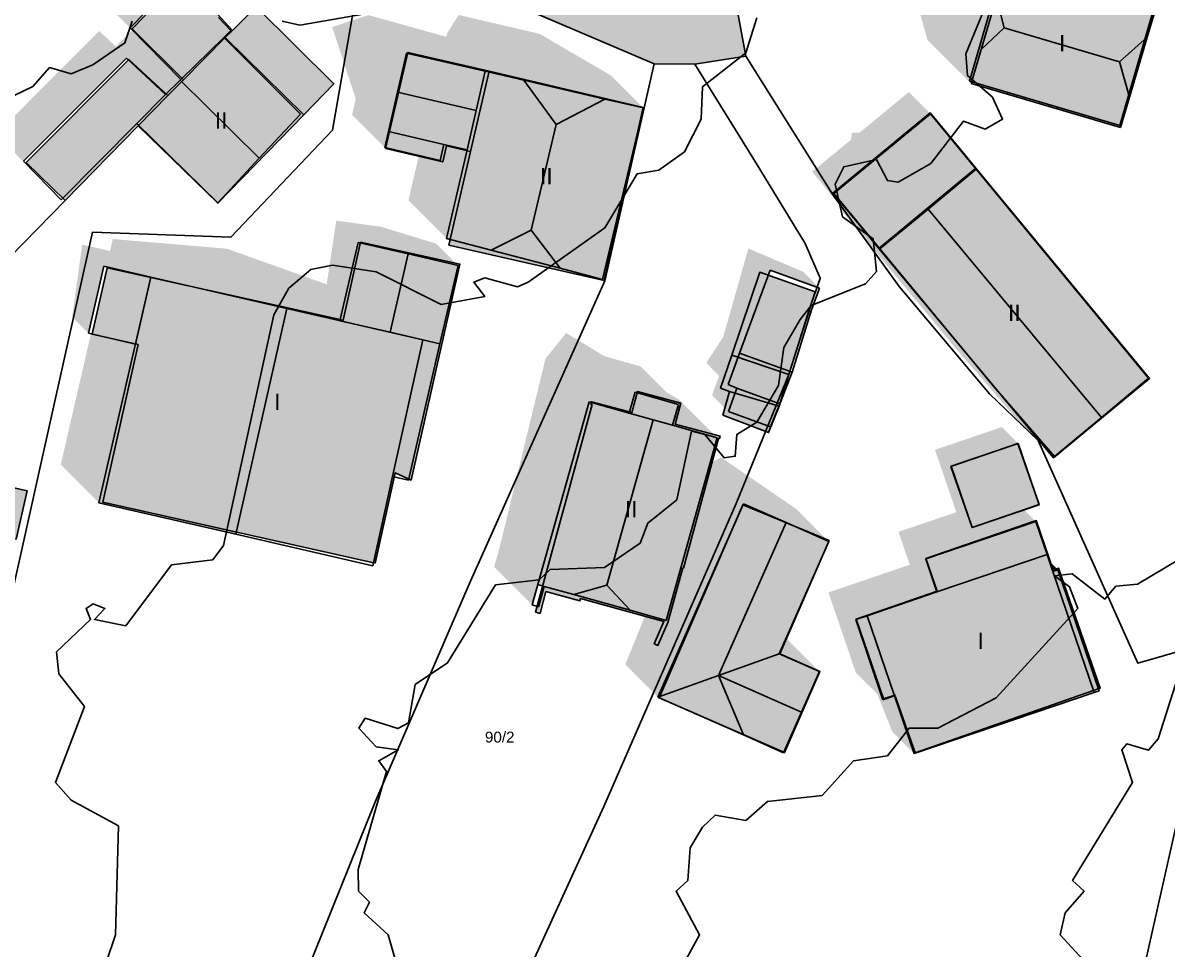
# Model space of a CAD drawing. Header units: millimetres. Extents: x 238 to 3518, y -74 to 2735.
# Drawn here: x 1536.1 to 1641.2, y 1040.9 to 1126.1 of the extents above; entities that cross this region are included whole.
import ezdxf
from ezdxf.enums import TextEntityAlignment as Align

# ---------------------------------------------------------------- set-up
doc = ezdxf.new("R2010")
doc.units = ezdxf.units.MM
for name, color, linetype in [('LP_Flurstueck_bez', 7, 'Continuous'), ('LP_Flurstuecke', 8, 'Continuous'), ('LP_Gebaeude_Dachaufsicht', 9, 'Continuous'), ('LP_Gebaeude_Dachschatten', 253, 'Continuous'), ('LP_Gebaeude_F', 254, 'Continuous'), ('LP_Gebaeude_Geschosszahl', 7, 'Continuous'), ('LP_Gebaeude_Schatten', 7, 'Continuous'), ('LP_Gebaeude_U', 7, 'Continuous'), ('LP_Topographie_Hoehenlinien', 8, 'Continuous'), ('LP_Verkehr_Strassen', 9, 'Continuous')]:
    doc.layers.add(name, color=color, linetype=linetype)
doc.styles.get("Standard").update_dxf_attribs({"font": 'arial.ttf'})

msp = doc.modelspace()

# ---------------------------------------------------------------- hatches: boundary and pattern name
at = {"layer": 'LP_Gebaeude_Dachschatten'}
for points in [[(1640.22, 1127.51), (1626.48, 1131.56), (1625.55, 1128.42), (1626.28, 1125.6), (1636.87, 1122.49), (1639.41, 1124.74)], [(1554.56, 1124.73), (1555.2, 1125.36), (1554.08, 1126.55), (1550.58, 1130.35), (1545.96, 1125.62), (1550.61, 1120.86)], [(1625.55, 1128.42), (1624.15, 1123.63), (1626.28, 1125.6)], [(1557.8, 1113.61), (1561.59, 1117.68), (1554.56, 1124.73), (1550.61, 1120.86), (1550.54, 1120.79)], [(1578.58, 1121.61), (1571.35, 1123.28), (1570.52, 1119.68), (1577.74, 1118.01)], [(1582.81, 1107.02), (1585.09, 1116.72), (1582.14, 1120.79), (1578.58, 1121.61), (1576.91, 1114.4), (1575.02, 1106.24), (1579.12, 1105.16)], [(1550.54, 1120.79), (1549.19, 1119.47), (1546.56, 1116.81), (1554.01, 1109.53), (1557.8, 1113.61)], [(1585.09, 1116.72), (1589.57, 1119.06), (1582.14, 1120.79)], [(1635.2, 1089.79), (1639.53, 1093.39), (1623.7, 1112.61), (1619.27, 1108.95)], [(1619.27, 1108.95), (1614.83, 1105.3), (1625.3, 1092.65), (1630.88, 1086.19), (1635.2, 1089.79)], [(1566.89, 1105.88), (1565.23, 1098.68), (1569.83, 1097.62), (1571.49, 1104.82)], [(1547.85, 1102.69), (1543.07, 1081.94), (1555.65, 1079.04), (1560.35, 1099.8)], [(1589.75, 1074.35), (1594.01, 1089.56), (1591.82, 1090.18), (1591.82, 1090.18), (1588.12, 1091.21), (1583.42, 1074.42), (1584, 1074.25), (1586.72, 1073.49)], [(1602.31, 1081.84), (1594.45, 1064.06), (1600.02, 1066.05), (1606.24, 1080.11)], [(1609.29, 1066.41), (1605.6, 1068.04), (1600.02, 1066.05), (1607.65, 1062.68)]]:
    msp.add_hatch(color=253, dxfattribs=at).paths.add_polyline_path(points)
at = {"layer": 'LP_Gebaeude_F'}
for points in [[(1623.08, 1120.7), (1636.9, 1116.62), (1640.11, 1127.7), (1626.29, 1131.8)], [(1546.14, 1125.53), (1550.85, 1120.82), (1554.69, 1124.72), (1555.36, 1125.37), (1554.3, 1126.51), (1550.8, 1130.33)], [(1554.69, 1124.72), (1561.9, 1117.6), (1564.68, 1120.47), (1557.53, 1127.54), (1555.36, 1125.37)], [(1546.67, 1116.59), (1554.02, 1109.48), (1561.9, 1117.6), (1554.69, 1124.72), (1550.85, 1120.82), (1549.42, 1119.38)], [(1569.41, 1114.5), (1574.67, 1113.28), (1575.02, 1114.75), (1577.22, 1114.23), (1578.93, 1121.61), (1571.47, 1123.35)], [(1536.38, 1113.24), (1539.98, 1109.72), (1546.67, 1116.59), (1549.42, 1119.38), (1545.83, 1122.7)], [(1575.24, 1105.64), (1589.52, 1102.38), (1593.1, 1118.27), (1578.93, 1121.61), (1577.22, 1114.23)], [(1610.52, 1110.42), (1613.09, 1107.33), (1614.76, 1105.33), (1623.66, 1112.72), (1621.98, 1114.76), (1619.46, 1117.8)], [(1614.76, 1105.33), (1630.79, 1086.08), (1639.63, 1093.37), (1623.66, 1112.72)], [(1542.47, 1097.44), (1546.69, 1096.49), (1543.44, 1081.99), (1568.46, 1076.39), (1570.3, 1084.68), (1571.77, 1084.03), (1576.25, 1103.88), (1567.13, 1105.9), (1565.53, 1098.72), (1543.84, 1103.55)], [(1601.23, 1095.52), (1606.48, 1093.74), (1608.89, 1101.34), (1603.81, 1103.13)], [(1600.2, 1092.48), (1601.03, 1092.18), (1605.59, 1090.81), (1606.48, 1093.74), (1601.23, 1095.52)], [(1583.21, 1071.88), (1583.62, 1071.77), (1584.15, 1073.77), (1587.28, 1072.91), (1587.34, 1073.13), (1595, 1071.03), (1594.11, 1068.98), (1594.45, 1068.83), (1595.37, 1070.93), (1596.75, 1075.95), (1596.79, 1075.94), (1600.01, 1087.86), (1600.1, 1087.84), (1600.16, 1088.07), (1596.04, 1089.17), (1596.55, 1091.11), (1592.56, 1092.17), (1592.05, 1090.24), (1588.34, 1091.23), (1588.27, 1090.98), (1588.4, 1090.96)], [(1600.42, 1090), (1604.62, 1088.39), (1605.59, 1090.81), (1601.03, 1092.18)], [(1621.37, 1085.26), (1623.33, 1079.65), (1629.47, 1081.79), (1627.51, 1087.4)], [(1533.19, 1079.11), (1535.47, 1078.6), (1536.47, 1083.05), (1534.19, 1083.56)], [(1594.55, 1064), (1606.09, 1058.97), (1609.34, 1066.42), (1605.64, 1068.04), (1610.18, 1078.46), (1602.25, 1081.75)], [(1612.66, 1071.24), (1615.19, 1063.9), (1616.23, 1064.26), (1618.08, 1058.96), (1635.1, 1064.89), (1631.26, 1075.92), (1630.78, 1075.75), (1629.21, 1080.3), (1619.08, 1076.8), (1620.12, 1073.81)]]:
    msp.add_hatch(color=254, dxfattribs=at).paths.add_polyline_path(points)
at = {"layer": 'LP_Gebaeude_Schatten'}
for points in [[(1640.22, 1127.51), (1626.48, 1131.56), (1623.22, 1120.49), (1619.22, 1124.49), (1617.65, 1130.13), (1617.79, 1130.93), (1625.2, 1130.89), (1625.25, 1134.74), (1636.22, 1131.51), (1640.22, 1127.51)], [(1533.65, 1115.84), (1543.1, 1125.32), (1544.63, 1123.89), (1544.69, 1123.97), (1546.04, 1125.29), (1546.11, 1125.36), (1546.14, 1125.39), (1543.46, 1128.12), (1545.95, 1133.1), (1547.07, 1133.86), (1547.08, 1133.85), (1547.08, 1133.86), (1547.25, 1133.98), (1550.58, 1130.35), (1545.96, 1125.62), (1550.61, 1120.86), (1550.54, 1120.79), (1549.19, 1119.47), (1545.6, 1122.82), (1536.15, 1113.34), (1539.61, 1109.78), (1537.11, 1112.28), (1533.65, 1115.84)], [(1575.08, 1125.11), (1576.14, 1126.79), (1583.57, 1125.06), (1590.11, 1121.24), (1593.11, 1118.24), (1589.57, 1119.06), (1582.14, 1120.79), (1578.58, 1121.61), (1571.35, 1123.28), (1569.68, 1116.07), (1569.34, 1114.6), (1566.34, 1117.6), (1566.68, 1119.07), (1564.52, 1125.68), (1567.85, 1126.78), (1575, 1124.78), (1575.08, 1125.11)], [(1612.98, 1115.97), (1617.51, 1119.71), (1619.51, 1117.71), (1610.62, 1110.38), (1614.83, 1105.3), (1625.3, 1092.65), (1630.88, 1086.19), (1627.38, 1089.69), (1621.8, 1096.15), (1611.33, 1108.8), (1611.36, 1109.06), (1608.62, 1112.38), (1612.18, 1115.31), (1612.27, 1115.95), (1612.98, 1115.97)], [(1572.48, 1113.87), (1574.44, 1113.42), (1574.78, 1114.89), (1576.91, 1114.4), (1575.02, 1106.24), (1571.52, 1109.74), (1572.48, 1113.87)], [(1619.27, 1108.95), (1614.83, 1105.3), (1623.7, 1112.61), (1619.27, 1108.95)], [(1544.35, 1106.19), (1554.85, 1105.3), (1564.01, 1102.02), (1564.89, 1107.88), (1568.99, 1107.32), (1574.08, 1105.76), (1576.08, 1103.76), (1566.89, 1105.88), (1565.23, 1098.68), (1547.85, 1102.69), (1543.54, 1103.68), (1542.12, 1097.52), (1540.62, 1099.02), (1541.54, 1105.68), (1544.1, 1105.09), (1544.35, 1106.19)], [(1609.31, 1101.67), (1604.76, 1103.32), (1601.95, 1095.69), (1600.89, 1092.8), (1601.71, 1092.49), (1600.92, 1090.33), (1599.42, 1091.83), (1600.07, 1093.61), (1598.89, 1094.8), (1600.45, 1097.19), (1602.76, 1105.32), (1607.81, 1103.17), (1609.31, 1101.67)], [(1565.23, 1098.68), (1572.85, 1096.92), (1574.42, 1096.56), (1572.85, 1096.92), (1565.23, 1098.68)], [(1542.34, 1097.47), (1546.43, 1096.53), (1543.07, 1081.94), (1539.57, 1085.44), (1542.34, 1097.47)], [(1586.01, 1097.56), (1589.29, 1095.56), (1589.57, 1095.4), (1592.83, 1094.49), (1595.22, 1092.1), (1596.39, 1091.42), (1599.89, 1087.92), (1595.79, 1089.06), (1596.33, 1090.99), (1592.36, 1092.1), (1591.82, 1090.18), (1588.12, 1091.21), (1583.42, 1074.42), (1582.9, 1072.54), (1579.4, 1076.04), (1579.92, 1077.92), (1584.12, 1095.21), (1585.32, 1096.68), (1585.32, 1096.68), (1586.01, 1097.56)], [(1616.56, 1079.27), (1621.9, 1081.08), (1621.84, 1081.15), (1619.91, 1086.81), (1626.06, 1088.9), (1627.56, 1087.4), (1621.41, 1085.31), (1623.34, 1079.65), (1628.12, 1081.27), (1629.18, 1080.21), (1619.06, 1076.77), (1620.09, 1073.74), (1613.67, 1071.55), (1612.62, 1071.2), (1615.13, 1063.83), (1616.18, 1064.19), (1617.99, 1058.87), (1615.99, 1060.87), (1614.6, 1064.37), (1612.63, 1066.33), (1610.12, 1073.7), (1611.17, 1074.05), (1617.59, 1076.24), (1616.56, 1079.27)], [(1607.16, 1081.37), (1610.16, 1078.37), (1602.31, 1081.84), (1594.45, 1064.06), (1591.45, 1067.06), (1593.3, 1071.65), (1595.19, 1071.12), (1599.23, 1085.57), (1600.24, 1086.11), (1607.16, 1081.37)], [(1630.74, 1075.62), (1630.42, 1076.57), (1631.21, 1075.78), (1630.74, 1075.62)], [(1609.29, 1066.41), (1605.6, 1068.04), (1606.22, 1069.44), (1606.29, 1069.41), (1609.29, 1066.41)]]:
    msp.add_hatch(color=7, dxfattribs=at).paths.add_polyline_path(points)
at = {"layer": 'LP_Verkehr_Strassen'}
msp.add_hatch(color=9, dxfattribs=at).paths.add_polyline_path([(1437.8, 1154.25), (1438.67, 1153.57), (1440.07, 1152.78), (1442.64, 1159.43), (1449.05, 1159.89), (1492.67, 1157.57), (1519.85, 1155.98), (1535.58, 1156.44), (1546.85, 1152.75), (1552.32, 1149.76), (1564.79, 1134.81), (1567.56, 1133.65), (1573.18, 1131.24), (1594.11, 1122.29), (1597.83, 1122.26), (1602.53, 1123.01), (1600.74, 1132.64), (1609.75, 1135.86), (1625.15, 1135.87), (1626.48, 1136.13), (1636.15, 1134.45), (1679.28, 1097.64), (1679.76, 1096.59), (1676.2, 1078.51), (1676.08, 1077.91), (1681.86, 1076.84), (1684.9, 1096.05), (1690.6, 1095.9), (1703.34, 1095.55), (1709.61, 1095.17), (1728.82, 1094.11), (1731.41, 1093.89), (1749.72, 1093.68), (1764.98, 1093.41), (1768.35, 1090.24), (1768.96, 1087.79), (1769.35, 1079.36), (1769.18, 1093.34), (1768.75, 1102.65), (1764.46, 1099.71), (1746.06, 1098.12), (1711.28, 1099.47), (1685.48, 1100.29), (1672.99, 1108.82), (1671.61, 1109.75), (1653.71, 1126.48), (1647.2, 1134.42), (1646.42, 1136.43), (1646.27, 1138.95), (1647.24, 1140.32), (1651.63, 1143.08), (1646.58, 1147.37), (1645.9, 1145.83), (1641.11, 1140.82), (1630.5, 1141.54), (1619.14, 1144.13), (1618.94, 1141.63), (1609.6, 1141.44), (1607.5, 1141.06), (1604.1, 1140.6), (1590.58, 1134.09), (1583.99, 1133.08), (1573.74, 1137.68), (1570.56, 1139.22), (1563.23, 1145.15), (1559.74, 1149.76), (1556.76, 1154.68), (1554.63, 1161.02), (1552.6, 1167.06), (1555.92, 1177.68), (1551.92, 1175.96), (1539.44, 1164.39), (1533.33, 1164.43), (1527.01, 1162.94), (1516.67, 1163.81), (1500.23, 1165.17), (1483.79, 1166.54), (1451.84, 1169.2), (1443.93, 1171.81), (1440.35, 1159.03), (1439.87, 1157.33), (1439.25, 1156.4)])

# ---------------------------------------------------------------- linework, layer by layer
at = {"layer": 'LP_Flurstuecke', "color": 8}
for points in [[(1440.07, 1152.78), (1442.64, 1159.43), (1449.05, 1159.89), (1492.67, 1157.57), (1519.85, 1155.98), (1535.58, 1156.44), (1546.85, 1152.75), (1552.32, 1149.76), (1564.79, 1134.81), (1567.56, 1133.65), (1573.18, 1131.24), (1594.11, 1122.29), (1597.83, 1122.26), (1602.53, 1123.01), (1600.74, 1132.64), (1609.75, 1135.86), (1625.15, 1135.87), (1626.48, 1136.13), (1636.15, 1134.45), (1679.28, 1097.64)], [(1522.17, 1091.53), (1539.98, 1109.72), (1546.67, 1116.59), (1549.42, 1119.38), (1550.85, 1120.82), (1554.69, 1124.72), (1555.36, 1125.37), (1564.79, 1134.81), (1552.32, 1149.76), (1546.85, 1152.75), (1535.58, 1156.44)]]:
    msp.add_lwpolyline(points, dxfattribs=at)
for points in [[(1600.74, 1132.64), (1602.53, 1123.01), (1610.5, 1110.3), (1616.61, 1101.83), (1624.91, 1091.97), (1629.38, 1087.66), (1638.54, 1067.19), (1645.9, 1069.29), (1657.87, 1072.7), (1676.2, 1078.51), (1679.76, 1096.59), (1679.28, 1097.64), (1636.15, 1134.45), (1626.48, 1136.13), (1625.15, 1135.87), (1609.75, 1135.86)], [(1515.12, 1072.8), (1533.92, 1068.41), (1537.27, 1083.44), (1542.49, 1106.83), (1555.2, 1106.35), (1564.54, 1116.19), (1567.56, 1133.65), (1564.79, 1134.81), (1555.36, 1125.37), (1554.69, 1124.72), (1550.85, 1120.82), (1549.42, 1119.38), (1546.67, 1116.59), (1539.98, 1109.72), (1522.17, 1091.53)], [(1482.77, 987.33), (1539.64, 982.84), (1555.69, 1022.72), (1561.97, 1038.31), (1562.89, 1040.59), (1568.49, 1054.5), (1577.09, 1074.44), (1589.56, 1102.34), (1594.11, 1122.29), (1573.18, 1131.24), (1567.56, 1133.65), (1564.54, 1116.19), (1555.2, 1106.35), (1542.49, 1106.83), (1537.27, 1083.44), (1533.92, 1068.41), (1515.12, 1072.8), (1513.16, 1067.61), (1514.73, 1065.2), (1483.53, 988.92)], [(1580.78, 1034.97), (1602.05, 1028.25), (1593.07, 1005.92), (1607.25, 1004.88), (1627.38, 1003.38), (1631, 1003.11), (1645.9, 1069.29), (1638.54, 1067.19), (1629.38, 1087.66), (1624.91, 1091.97), (1616.61, 1101.83), (1610.5, 1110.3), (1602.53, 1123.01), (1597.83, 1122.26), (1603.57, 1113), (1607.98, 1105.77), (1609.36, 1102.59), (1609.35, 1102.56), (1608.34, 1099.67), (1606.48, 1093.74), (1601.64, 1081.86), (1589.48, 1054), (1581.64, 1036.85)], [(1561.97, 1038.31), (1581.64, 1036.85), (1589.48, 1054), (1601.64, 1081.86), (1606.48, 1093.74), (1608.34, 1099.67), (1609.35, 1102.56), (1609.36, 1102.59), (1607.98, 1105.77), (1603.57, 1113), (1597.83, 1122.26), (1594.11, 1122.29), (1589.56, 1102.34), (1577.09, 1074.44), (1568.49, 1054.5), (1562.89, 1040.59)], [(1631, 1003.11), (1647.52, 1001.88), (1668.44, 1000.32), (1677.95, 999.63), (1684.05, 1057.98), (1685.78, 1076.14), (1681.86, 1076.84), (1676.08, 1077.91), (1676.2, 1078.51), (1657.87, 1072.7), (1645.9, 1069.29)]]:
    msp.add_lwpolyline(points, close=True, dxfattribs=at)
at = {"layer": 'LP_Gebaeude_Dachaufsicht', "color": 9}
for p, q in [((1545.96, 1125.62, 74.36), (1550.58, 1130.35, 76.62)), ((1624.15, 1123.63, 81.73), (1625.55, 1128.42, 81.73)), ((1625.55, 1128.42, 81.73), (1626.28, 1125.6, 84.23)), ((1639.41, 1124.74, 81.34), (1640.22, 1127.51, 78.44)), ((1554.08, 1126.55, 76.57), (1555.2, 1125.36, 76.56)), ((1545.96, 1125.62, 74.36), (1550.61, 1120.86, 74.36)), ((1554.56, 1124.73, 76.25), (1555.2, 1125.36, 76.56)), ((1624.15, 1123.63, 81.73), (1626.28, 1125.6, 84.23)), ((1626.28, 1125.6, 84.23), (1636.87, 1122.49, 84.23)), ((1550.61, 1120.86, 74.36), (1554.56, 1124.73, 76.25)), ((1550.61, 1120.86, 77.58), (1554.56, 1124.73, 76.55)), ((1554.56, 1124.73, 76.55), (1561.59, 1117.68, 76.55)), ((1636.87, 1122.49, 84.23), (1639.41, 1124.74, 81.34)), ((1637.78, 1119.22, 81.34), (1639.41, 1124.74, 81.34)), ((1570.52, 1119.68, 79.35), (1571.35, 1123.28, 75.85)), ((1571.35, 1123.28, 75.85), (1578.58, 1121.61, 75.85)), ((1623.22, 1120.49, 78.44), (1624.15, 1123.63, 81.73)), ((1536.15, 1113.34, 74.72), (1545.6, 1122.82, 74.72)), ((1545.6, 1122.82, 74.72), (1549.19, 1119.47, 74.72)), ((1636.87, 1122.49, 84.23), (1637.78, 1119.22, 81.34)), ((1576.91, 1114.4, 76.26), (1578.58, 1121.61, 76.26)), ((1577.74, 1118.01, 79.35), (1578.58, 1121.61, 75.85)), ((1578.58, 1121.61, 76.26), (1582.14, 1120.79, 79.91)), ((1549.19, 1119.47, 77.25), (1550.54, 1120.79, 77.6)), ((1550.54, 1120.79, 77.6), (1550.61, 1120.86, 77.58)), ((1550.54, 1120.79, 77.6), (1557.8, 1113.61, 77.6)), ((1582.14, 1120.79, 79.91), (1589.57, 1119.06, 79.89)), ((1582.14, 1120.79, 79.91), (1585.09, 1116.72, 83.7)), ((1623.22, 1120.49, 78.44), (1636.97, 1116.45, 78.44)), ((1546.56, 1116.81, 74.72), (1549.19, 1119.47, 74.72)), ((1546.56, 1116.81, 76.55), (1549.19, 1119.47, 77.25)), ((1569.68, 1116.07, 75.85), (1570.52, 1119.68, 79.35)), ((1570.52, 1119.68, 79.35), (1577.74, 1118.01, 79.35)), ((1585.09, 1116.72, 83.7), (1589.57, 1119.06, 79.89)), ((1589.57, 1119.06, 79.89), (1593.11, 1118.24, 76.26)), ((1636.97, 1116.45, 78.44), (1637.78, 1119.22, 81.34)), ((1576.91, 1114.4, 75.85), (1577.74, 1118.01, 79.35)), ((1589.34, 1102.47, 76.26), (1593.11, 1118.24, 76.26)), ((1539.61, 1109.78, 74.72), (1546.56, 1116.81, 74.72)), ((1546.56, 1116.81, 76.55), (1554.01, 1109.53, 76.55)), ((1557.8, 1113.61, 77.6), (1561.59, 1117.68, 76.55)), ((1582.81, 1107.02, 83.7), (1585.09, 1116.72, 83.7)), ((1610.62, 1110.38, 75.76), (1619.51, 1117.71, 75.76)), ((1619.51, 1117.71, 75.76), (1623.7, 1112.61, 75.76)), ((1569.34, 1114.6, 75.85), (1569.68, 1116.07, 75.85)), ((1569.68, 1116.07, 75.85), (1574.78, 1114.89, 75.85)), ((1569.34, 1114.6, 75.85), (1574.44, 1113.42, 75.85)), ((1574.44, 1113.42, 75.85), (1574.78, 1114.89, 75.85)), ((1574.78, 1114.89, 75.85), (1576.91, 1114.4, 75.85)), ((1554.01, 1109.53, 76.55), (1557.8, 1113.61, 77.6)), ((1575.02, 1106.24, 76.26), (1576.91, 1114.4, 76.26)), ((1536.15, 1113.34, 74.72), (1539.61, 1109.78, 74.72)), ((1614.83, 1105.3, 75.76), (1623.7, 1112.61, 75.76)), ((1619.27, 1108.95, 82.93), (1623.7, 1112.61, 78.23)), ((1623.7, 1112.61, 78.23), (1639.53, 1093.39, 78.23)), ((1610.62, 1110.38, 75.76), (1614.83, 1105.3, 75.76)), ((1614.83, 1105.3, 78.23), (1619.27, 1108.95, 82.93)), ((1619.27, 1108.95, 82.93), (1635.2, 1089.79, 82.93)), ((1575.02, 1106.24, 76.26), (1579.12, 1105.16, 80.52)), ((1579.12, 1105.16, 80.52), (1582.81, 1107.02, 83.7)), ((1582.81, 1107.02, 83.7), (1585.45, 1103.5, 80.31)), ((1565.23, 1098.68, 74.82), (1566.89, 1105.88, 74.82)), ((1566.89, 1105.88, 74.82), (1571.49, 1104.82, 75.67)), ((1579.12, 1105.16, 80.52), (1585.45, 1103.5, 80.31)), ((1614.83, 1105.3, 78.23), (1625.3, 1092.65, 78.14)), ((1569.83, 1097.62, 75.67), (1571.49, 1104.82, 75.67)), ((1571.49, 1104.82, 75.67), (1576.08, 1103.76, 74.82)), ((1542.12, 1097.52, 74.02), (1543.54, 1103.68, 74.02)), ((1543.54, 1103.68, 74.02), (1547.85, 1102.69, 74.02)), ((1574.42, 1096.56, 74.82), (1576.08, 1103.76, 74.82)), ((1585.45, 1103.5, 80.31), (1589.34, 1102.47, 76.26)), ((1601.95, 1095.69, 75.22), (1604.76, 1103.32, 75.22)), ((1604.76, 1103.32, 75.22), (1609.31, 1101.67, 75.22)), ((1543.07, 1081.94, 76.65), (1547.85, 1102.69, 76.65)), ((1546.43, 1096.53, 74.02), (1547.85, 1102.69, 74.02)), ((1547.85, 1102.69, 76.65), (1560.35, 1099.8, 79.29)), ((1608.55, 1099.69, 75.22), (1609.31, 1101.67, 75.22)), ((1555.65, 1079.04, 79.29), (1560.35, 1099.8, 79.29)), ((1560.35, 1099.8, 79.29), (1572.85, 1096.92, 76.65)), ((1606.77, 1093.94, 75.22), (1608.55, 1099.69, 75.22)), ((1565.23, 1098.68, 74.82), (1569.83, 1097.62, 75.67)), ((1542.12, 1097.52, 74.02), (1546.43, 1096.53, 74.02)), ((1569.83, 1097.62, 75.67), (1572.85, 1096.92, 75.11)), ((1570.06, 1084.35, 76.65), (1572.85, 1096.92, 76.65)), ((1572.85, 1096.92, 76.65), (1574.42, 1096.56, 76.65)), ((1572.85, 1096.92, 75.11), (1574.42, 1096.56, 74.82)), ((1571.53, 1084.01, 76.65), (1574.42, 1096.56, 76.65)), ((1600.89, 1092.8, 75.22), (1601.95, 1095.69, 75.22)), ((1601.95, 1095.69, 75.22), (1606.77, 1093.94, 75.22)), ((1605.64, 1091.05, 75.22), (1606.77, 1093.94, 75.22)), ((1600.89, 1092.8, 75.22), (1601.71, 1092.49, 75.22)), ((1625.3, 1092.65, 78.14), (1630.88, 1086.19, 78.23)), ((1635.2, 1089.79, 82.93), (1639.53, 1093.39, 78.23)), ((1591.82, 1090.18, 77.68), (1592.36, 1092.1, 77.68)), ((1592.36, 1092.1, 77.68), (1596.33, 1090.99, 77.68)), ((1600.92, 1090.33, 75.22), (1601.71, 1092.49, 75.22)), ((1601.71, 1092.49, 75.22), (1605.64, 1091.05, 75.22)), ((1583.42, 1074.42, 77.68), (1588.12, 1091.21, 77.68)), ((1588.12, 1091.21, 77.68), (1591.82, 1090.18, 81.39)), ((1595.79, 1089.06, 77.68), (1596.33, 1090.99, 77.68)), ((1604.79, 1088.91, 75.22), (1605.64, 1091.05, 75.22)), ((1589.75, 1074.35, 83.58), (1594.01, 1089.56, 83.58)), ((1591.82, 1090.18, 81.39), (1594.01, 1089.56, 83.58)), ((1591.82, 1090.18, 77.68), (1594.01, 1089.56, 77.68)), ((1594.01, 1089.56, 83.58), (1595.79, 1089.06, 81.79)), ((1594.01, 1089.56, 77.68), (1595.79, 1089.06, 77.68)), ((1600.92, 1090.33, 75.22), (1604.79, 1088.91, 75.22)), ((1630.88, 1086.19, 78.23), (1635.2, 1089.79, 82.93)), ((1595.79, 1089.06, 81.79), (1599.89, 1087.92, 77.68)), ((1595.19, 1071.12, 77.68), (1599.89, 1087.92, 77.68)), ((1621.41, 1085.31, 75.85), (1627.56, 1087.4, 75.85)), ((1627.56, 1087.4, 75.85), (1629.49, 1081.74, 75.85)), ((1621.41, 1085.31, 75.85), (1623.34, 1079.65, 75.85)), ((1568.24, 1076.14, 76.65), (1570.06, 1084.35, 76.65)), ((1570.06, 1084.35, 76.65), (1571.53, 1084.01, 76.65)), ((1543.07, 1081.94, 76.65), (1555.65, 1079.04, 79.29)), ((1594.45, 1064.06, 77.84), (1602.31, 1081.84, 77.84)), ((1602.31, 1081.84, 77.84), (1606.24, 1080.11, 81.48)), ((1623.34, 1079.65, 75.85), (1629.49, 1081.74, 75.85)), ((1600.02, 1066.05, 81.48), (1606.24, 1080.11, 81.48)), ((1606.24, 1080.11, 81.48), (1610.16, 1078.37, 77.84)), ((1619.06, 1076.77, 77.22), (1629.18, 1080.21, 77.22)), ((1629.18, 1080.21, 77.22), (1630.21, 1077.19, 77.22)), ((1555.65, 1079.04, 79.29), (1568.24, 1076.14, 76.65)), ((1605.6, 1068.04, 77.84), (1610.16, 1078.37, 77.84)), ((1619.06, 1076.77, 77.22), (1620.09, 1073.74, 77.22)), ((1620.09, 1073.74, 77.2), (1630.21, 1077.19, 77.2)), ((1620.09, 1073.74, 77.22), (1630.21, 1077.19, 77.22)), ((1630.21, 1077.19, 77.2), (1630.74, 1075.62, 77.2)), ((1630.74, 1075.62, 77.2), (1631.21, 1075.78, 77.2)), ((1631.21, 1075.78, 77.2), (1635, 1064.66, 77.2)), ((1630.74, 1075.62, 77.2), (1634.53, 1064.5, 77.2)), ((1582.9, 1072.54, 77.68), (1583.42, 1074.42, 77.68)), ((1583.42, 1074.42, 77.68), (1584, 1074.25, 77.68)), ((1583.42, 1074.42, 77.68), (1584, 1074.25, 78.26)), ((1583.47, 1072.38, 77.68), (1584, 1074.25, 77.68)), ((1584, 1074.25, 78.26), (1586.72, 1073.49, 80.99)), ((1586.72, 1073.49, 80.99), (1589.75, 1074.35, 83.58)), ((1589.75, 1074.35, 83.58), (1591.89, 1072.05, 80.99)), ((1613.67, 1071.55, 77.2), (1620.09, 1073.74, 77.2)), ((1582.9, 1072.54, 77.68), (1583.47, 1072.38, 77.68)), ((1586.72, 1073.49, 80.99), (1591.89, 1072.05, 80.99)), ((1591.89, 1072.05, 80.99), (1595.19, 1071.12, 77.68)), ((1612.62, 1071.2, 77.2), (1613.67, 1071.55, 77.2)), ((1613.67, 1071.55, 77.2), (1616.18, 1064.19, 77.2)), ((1612.62, 1071.2, 77.2), (1615.13, 1063.83, 77.2)), ((1600.02, 1066.05, 81.48), (1605.6, 1068.04, 77.84)), ((1605.6, 1068.04, 77.84), (1609.29, 1066.41, 77.84)), ((1607.65, 1062.68, 81.48), (1609.29, 1066.41, 77.84)), ((1594.45, 1064.06, 77.84), (1600.02, 1066.05, 81.48)), ((1600.02, 1066.05, 81.48), (1607.65, 1062.68, 81.48)), ((1600.02, 1066.05, 81.48), (1602.31, 1060.59, 77.84)), ((1615.13, 1063.83, 77.2), (1616.18, 1064.19, 77.2)), ((1616.18, 1064.19, 77.2), (1617.99, 1058.87, 77.2)), ((1617.99, 1058.87, 77.2), (1634.53, 1064.5, 77.2)), ((1634.53, 1064.5, 77.2), (1635, 1064.66, 77.2)), ((1594.45, 1064.06, 77.84), (1602.31, 1060.59, 77.84)), ((1606, 1058.95, 77.84), (1607.65, 1062.68, 81.48)), ((1602.31, 1060.59, 77.84), (1606, 1058.95, 77.84))]:
    msp.add_line(p, q, dxfattribs=at)
at = {"layer": 'LP_Gebaeude_U', "color": 7}
for points in [[(1623.08, 1120.7), (1636.9, 1116.62), (1640.11, 1127.7), (1626.29, 1131.8)], [(1546.14, 1125.53), (1550.85, 1120.82), (1554.69, 1124.72), (1555.36, 1125.37), (1554.3, 1126.51), (1550.8, 1130.33)], [(1554.69, 1124.72), (1561.9, 1117.6), (1564.68, 1120.47), (1557.53, 1127.54), (1555.36, 1125.37)], [(1546.67, 1116.59), (1554.02, 1109.48), (1561.9, 1117.6), (1554.69, 1124.72), (1550.85, 1120.82), (1549.42, 1119.38)], [(1569.41, 1114.5), (1574.67, 1113.28), (1575.02, 1114.75), (1577.22, 1114.23), (1578.93, 1121.61), (1571.47, 1123.35)], [(1536.38, 1113.24), (1539.98, 1109.72), (1546.67, 1116.59), (1549.42, 1119.38), (1545.83, 1122.7)], [(1575.24, 1105.64), (1589.52, 1102.38), (1593.1, 1118.27), (1578.93, 1121.61), (1577.22, 1114.23)], [(1610.52, 1110.42), (1613.09, 1107.33), (1614.76, 1105.33), (1623.66, 1112.72), (1621.98, 1114.76), (1619.46, 1117.8)], [(1614.76, 1105.33), (1630.79, 1086.08), (1639.63, 1093.37), (1623.66, 1112.72)], [(1542.47, 1097.44), (1546.69, 1096.49), (1543.44, 1081.99), (1568.46, 1076.39), (1570.3, 1084.68), (1571.77, 1084.03), (1576.25, 1103.88), (1567.13, 1105.9), (1565.53, 1098.72), (1543.84, 1103.55)], [(1601.23, 1095.52), (1606.48, 1093.74), (1608.89, 1101.34), (1603.81, 1103.13)], [(1600.2, 1092.48), (1601.03, 1092.18), (1605.59, 1090.81), (1606.48, 1093.74), (1601.23, 1095.52)], [(1583.21, 1071.88), (1583.62, 1071.77), (1584.15, 1073.77), (1587.28, 1072.91), (1587.34, 1073.13), (1595, 1071.03), (1594.11, 1068.98), (1594.45, 1068.83), (1595.37, 1070.93), (1596.75, 1075.95), (1596.79, 1075.94), (1600.01, 1087.86), (1600.1, 1087.84), (1600.16, 1088.07), (1596.04, 1089.17), (1596.55, 1091.11), (1592.56, 1092.17), (1592.05, 1090.24), (1588.34, 1091.23), (1588.27, 1090.98), (1588.4, 1090.96)], [(1600.42, 1090), (1604.62, 1088.39), (1605.59, 1090.81), (1601.03, 1092.18)], [(1621.37, 1085.26), (1623.33, 1079.65), (1629.47, 1081.79), (1627.51, 1087.4)], [(1533.19, 1079.11), (1535.47, 1078.6), (1536.47, 1083.05), (1534.19, 1083.56)], [(1594.55, 1064), (1606.09, 1058.97), (1609.34, 1066.42), (1605.64, 1068.04), (1610.18, 1078.46), (1602.25, 1081.75)], [(1612.66, 1071.24), (1615.19, 1063.9), (1616.23, 1064.26), (1618.08, 1058.96), (1635.1, 1064.89), (1631.26, 1075.92), (1630.78, 1075.75), (1629.21, 1080.3), (1619.08, 1076.8), (1620.12, 1073.81)]]:
    msp.add_lwpolyline(points, close=True, dxfattribs=at)
at = {"layer": 'LP_Topographie_Hoehenlinien', "color": 8}
for points in [[(1570.53, 1039.22), (1569.65, 1042.22), (1567.45, 1044.22), (1567.93, 1045.22), (1566.94, 1046.22), (1566.9, 1048.22), (1569.52, 1057.22), (1568.79, 1058.22), (1570.59, 1059.22), (1568.54, 1059.51), (1566.97, 1061.22), (1567.54, 1062.12), (1570.54, 1061.17), (1571.54, 1061.69), (1572.15, 1065.22), (1575.12, 1067.22), (1579.53, 1074.39), (1583.53, 1074.84), (1584.53, 1075.81), (1589.53, 1076), (1592.83, 1078.22), (1593.53, 1080.07), (1596.18, 1082.22), (1597.53, 1088.52), (1598.77, 1088.22), (1600.53, 1086.07), (1601.56, 1086.22), (1601.69, 1088.22), (1603.53, 1089.34), (1605.53, 1092.71), (1606.02, 1096.22), (1607.53, 1098.79), (1608.53, 1100.08), (1613.53, 1102.06), (1614.53, 1103.19), (1614.24, 1106.22), (1611.41, 1108.22), (1610.74, 1111.22), (1611.53, 1112.84), (1614.53, 1113.5), (1615.53, 1111.56), (1616.53, 1111.41), (1619.53, 1113.14), (1622.53, 1117.03), (1624.53, 1116.28), (1626.12, 1117.22), (1625.2, 1119.22), (1622.9, 1121.22), (1622.73, 1123.22), (1627.53, 1134.85)], [(1533.54, 1118.57), (1536.99, 1120.22), (1538.54, 1121.95), (1540.54, 1121.39), (1542.52, 1122.22), (1545.45, 1124.22), (1546.13, 1126.22)], [(1542.92, 1037.22), (1544.59, 1042.22), (1544.87, 1052.22), (1540.54, 1054.59), (1539.08, 1056.22), (1541.74, 1063.22), (1539.39, 1066.22), (1539.18, 1068.22), (1542.31, 1071.22), (1541.9, 1072.22), (1542.54, 1072.66), (1543.63, 1072.22), (1542.66, 1071.22), (1545.54, 1070.61), (1549.76, 1076.22), (1553.54, 1076.69), (1554.54, 1078), (1559.16, 1099.22), (1560.54, 1101.66), (1562.54, 1103.39), (1564.54, 1103.78), (1568.54, 1103.17), (1574.54, 1100.17), (1578.53, 1100.92), (1577.52, 1102.22), (1578.53, 1102.61), (1581.53, 1101.78), (1582.53, 1102.21), (1589.58, 1107.22), (1592.53, 1112.19), (1594.53, 1112.51), (1596.9, 1114.22), (1598.43, 1117.22), (1598.53, 1120.19), (1602.53, 1123.31), (1603.53, 1126.52)], [(1559.93, 1126.22), (1561.54, 1125.87), (1567.54, 1126.9)], [(1596.1, 1038.22), (1598.28, 1042.22), (1596.11, 1046.22), (1597.21, 1047.22), (1597.41, 1050.22), (1598.53, 1052.12), (1599.7, 1053.22), (1602.53, 1052.72), (1604.53, 1054.46), (1609.53, 1055.02), (1612.41, 1058.22), (1615.53, 1058.68), (1617.53, 1061.2), (1620.16, 1061.22), (1625.53, 1064), (1633.05, 1072.22), (1632.26, 1074.22), (1630.88, 1075.22), (1632.53, 1075.39), (1635.53, 1073.09), (1636.53, 1074.26), (1638.53, 1074.44), (1647.53, 1079.81)], [(1634.16, 1039.22), (1631.41, 1042.22), (1631.86, 1044.22), (1633.61, 1046.22), (1632.55, 1047.22), (1638.07, 1056.22), (1637.07, 1059.22), (1637.53, 1059.76), (1639.53, 1059.18), (1640.42, 1060.22), (1642, 1065.22)]]:
    msp.add_lwpolyline(points, dxfattribs=at)

# ---------------------------------------------------------------- texts
at = {"layer": 'LP_Flurstueck_bez', "color": 7}
msp.add_text('90/2', height=1, dxfattribs=at).set_placement((1579.91, 1060.39), align=Align.MIDDLE_CENTER)
at = {"layer": 'LP_Gebaeude_Geschosszahl', "color": 7}
for s, p in [('I', (1631.59, 1124.21)), ('II', (1554.31, 1117.1)), ('II', (1584.19, 1111.97)), ('II', (1627.2, 1099.39)), ('I', (1559.48, 1091.21)), ('II', (1591.99, 1081.34)), ('I', (1624.1, 1069.25))]:
    msp.add_text(s, height=1.5, dxfattribs=at).set_placement(p, align=Align.MIDDLE_CENTER)

doc.saveas('drawing.dxf')
